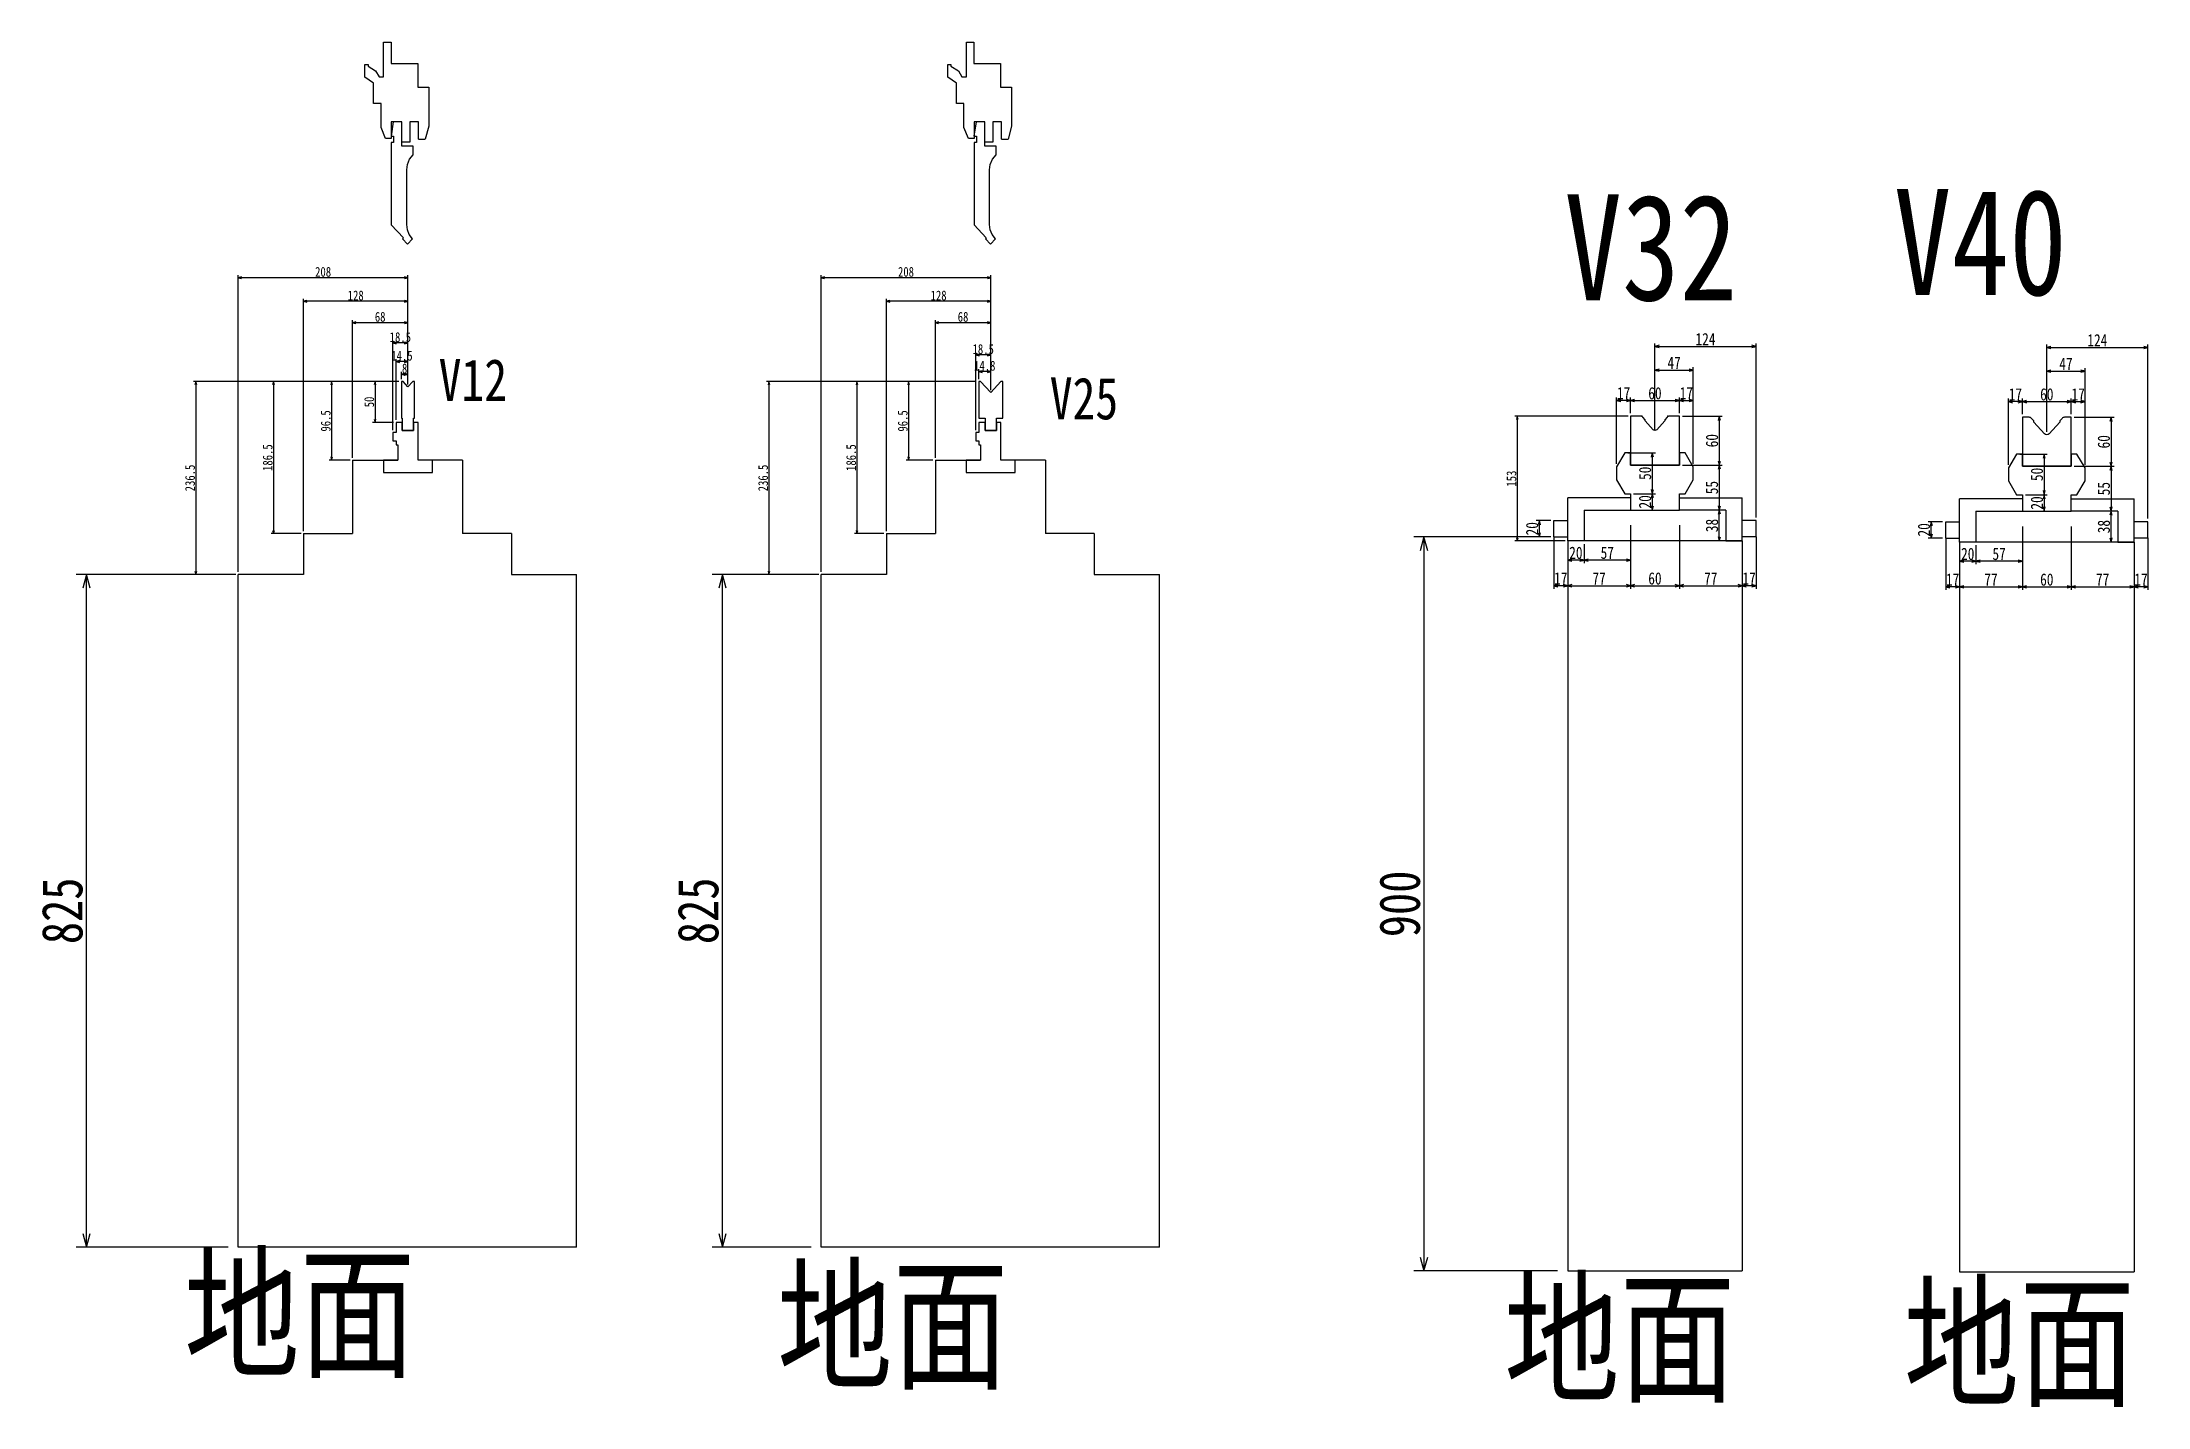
# Model space of a CAD drawing. Extents: x 6 to 2589, y -14 to 1659.
import ezdxf
from ezdxf.enums import TextEntityAlignment as Align

# ---------------------------------------------------------------- set-up
doc = ezdxf.new("R2010")
doc.units = 0
doc.layers.get('0').update_dxf_attribs({"linetype": 'CONTINUOUS'})
doc.styles.add('GOTHIC', font='ＭＳ ゴシック')

msp = doc.modelspace()

# ---------------------------------------------------------------- linework, layer by layer
at = {"color": 2, "linetype": 'CONTINUOUS'}
for p, q in [((424.424681, 1616.598079), (424.424681, 1659.286532)), ((424.424681, 1659.286532), (433.530985, 1659.286532)), ((433.530985, 1659.286532), (433.530985, 1633.214011)), ((1139.424681, 1616.598079), (1139.424681, 1659.286532)), ((1139.424681, 1659.286532), (1148.530985, 1659.286532)), ((1148.530985, 1659.286532), (1148.530985, 1633.214011)), ((401.441294, 1616.236314), (401.441294, 1631.780906)), ((401.441294, 1631.780906), (405.42071, 1631.780906)), ((405.42071, 1631.780906), (405.42071, 1629.621621)), ((405.42071, 1629.621621), (414.521362, 1623.969042)), ((433.530985, 1633.214011), (466.341337, 1633.214011)), ((466.341337, 1633.214011), (466.341337, 1603.871109)), ((1116.441294, 1616.236314), (1116.441294, 1631.780906)), ((1116.441294, 1631.780906), (1120.42071, 1631.780906)), ((1120.42071, 1631.780906), (1120.42071, 1629.621621)), ((1120.42071, 1629.621621), (1129.521362, 1623.969042)), ((1148.530985, 1633.214011), (1181.341337, 1633.214011)), ((1181.341337, 1633.214011), (1181.341337, 1603.871109)), ((412.167063, 1609.057538), (401.441294, 1616.236314)), ((412.167063, 1583.900028), (412.167063, 1609.057538)), ((414.521362, 1623.969042), (418.817322, 1616.598079)), ((418.817322, 1616.598079), (424.424681, 1616.598079)), ((466.341337, 1603.871109), (479.738766, 1603.871109)), ((479.738766, 1603.871109), (479.738766, 1556.375766)), ((1127.167063, 1609.057538), (1116.441294, 1616.236314)), ((1127.167063, 1583.900028), (1127.167063, 1609.057538)), ((1129.521362, 1623.969042), (1133.817322, 1616.598079)), ((1133.817322, 1616.598079), (1139.424681, 1616.598079)), ((1181.341337, 1603.871109), (1194.738766, 1603.871109)), ((1194.738766, 1603.871109), (1194.738766, 1556.375766)), ((421.356037, 1583.900028), (412.167063, 1583.900028)), ((421.356037, 1554.563143), (421.356037, 1583.900028)), ((1136.356037, 1583.900028), (1127.167063, 1583.900028)), ((1136.356037, 1554.563143), (1136.356037, 1583.900028)), ((426.725987, 1540.996953), (421.356037, 1554.563143)), ((446.721985, 1561.65713), (433.721053, 1561.65713)), ((433.721053, 1561.65713), (433.721053, 1540.996953)), ((446.721985, 1536.545547), (446.721985, 1561.65713)), ((467.175843, 1561.65713), (456.543341, 1561.65713)), ((456.543341, 1561.65713), (456.543341, 1536.545547)), ((467.175843, 1540.414738), (467.175843, 1561.65713)), ((479.738766, 1556.375766), (475.517742, 1540.414738)), ((1141.725987, 1540.996953), (1136.356037, 1554.563143)), ((1161.721985, 1561.65713), (1148.721053, 1561.65713)), ((1148.721053, 1561.65713), (1148.721053, 1540.996953)), ((1161.721985, 1536.545547), (1161.721985, 1561.65713)), ((1182.175843, 1561.65713), (1171.543341, 1561.65713)), ((1171.543341, 1561.65713), (1171.543341, 1536.545547)), ((1182.175843, 1540.414738), (1182.175843, 1561.65713)), ((1194.738766, 1556.375766), (1190.517742, 1540.414738)), ((433.721053, 1540.996953), (426.725987, 1540.996953)), ((456.543341, 1536.545547), (446.721985, 1536.545547)), ((467.175843, 1540.414738), (475.517742, 1540.414738)), ((1148.721053, 1540.996953), (1141.725987, 1540.996953)), ((1171.543341, 1536.545547), (1161.721985, 1536.545547)), ((1182.175843, 1540.414738), (1190.517742, 1540.414738)), ((448.221985, 1243.06313), (446.221985, 1243.06313)), ((446.221985, 1243.06313), (446.221985, 1198.06413)), ((454.221985, 1236.62913), (448.221985, 1243.06313)), ((460.221985, 1243.06313), (454.221985, 1236.62913)), ((462.221985, 1243.06313), (460.221985, 1243.06313)), ((462.221985, 1198.06413), (462.221985, 1243.06313)), ((1156.721985, 1243.06413), (1154.471985, 1243.06413)), ((1154.471985, 1243.06413), (1154.471985, 1198.06413)), ((1169.221985, 1229.65913), (1156.721985, 1243.06413)), ((1181.721985, 1243.06413), (1169.221985, 1229.65913)), ((1183.971985, 1243.06413), (1181.721985, 1243.06413)), ((1183.971985, 1198.06413), (1183.971985, 1243.06413)), ((446.221985, 1198.06413), (447.221985, 1198.06413)), ((447.221985, 1198.06413), (447.221985, 1183.06413)), ((461.221985, 1183.06413), (461.221985, 1198.06413)), ((461.221985, 1198.06413), (462.221985, 1198.06413)), ((1154.471985, 1198.06413), (1162.221985, 1198.06413)), ((1162.221985, 1198.06413), (1162.221985, 1183.06413)), ((1176.221985, 1183.06413), (1176.221985, 1198.06413)), ((1176.221985, 1198.06413), (1183.971985, 1198.06413)), ((1966.164634, 1200.56284), (1953.914634, 1200.56284)), ((1953.924634, 1200.57284), (1953.924634, 1140.57284)), ((1966.974634, 1200.48284), (1966.164634, 1200.56284)), ((1967.765634, 1200.23284), (1966.974634, 1200.48284)), ((1968.474634, 1199.82284), (1967.765634, 1200.23284)), ((1969.104634, 1199.26284), (1968.474634, 1199.82284)), ((1971.904634, 1196.19284), (1969.104634, 1199.26284)), ((1971.904634, 1194.72284), (1971.904634, 1196.19284)), ((1981.704634, 1184.05284), (1971.904634, 1194.72284)), ((1995.904634, 1194.72284), (1986.124634, 1184.05284)), ((1998.724634, 1199.26284), (1995.904634, 1196.19284)), ((1995.904634, 1196.19284), (1995.904634, 1194.72284)), ((1999.334634, 1199.82284), (1998.724634, 1199.26284)), ((2000.063634, 1200.23284), (1999.334634, 1199.82284)), ((2000.854634, 1200.48284), (2000.063634, 1200.23284)), ((2001.664634, 1200.56284), (2000.854634, 1200.48284)), ((2013.914634, 1200.56284), (2001.664634, 1200.56284)), ((2013.914634, 1140.57284), (2013.914634, 1200.57284)), ((2442.837148, 1199.227992), (2434.587148, 1199.227992)), ((2434.587148, 1199.227992), (2434.587148, 1139.227992)), ((2443.657148, 1199.147992), (2442.837148, 1199.227992)), ((2444.437148, 1198.897992), (2443.657148, 1199.147992)), ((2445.147148, 1198.487992), (2444.437148, 1198.897992)), ((2445.757148, 1197.927992), (2445.147148, 1198.487992)), ((2448.577148, 1194.857992), (2445.757148, 1197.927992)), ((2448.577148, 1193.387992), (2448.577148, 1194.857992)), ((2461.637148, 1179.127992), (2448.577148, 1193.387992)), ((2480.587148, 1193.387992), (2467.527148, 1179.127992)), ((2483.377148, 1197.927992), (2480.587148, 1194.857992)), ((2480.587148, 1194.857992), (2480.587148, 1193.387992)), ((2484.017148, 1198.487992), (2483.377148, 1197.927992)), ((2484.727148, 1198.897992), (2484.017148, 1198.487992)), ((2485.507148, 1199.147992), (2484.727148, 1198.897992)), ((2486.347148, 1199.227992), (2485.507148, 1199.147992)), ((2494.577148, 1199.227992), (2486.347148, 1199.227992)), ((2494.577148, 1139.227992), (2494.577148, 1199.227992)), ((447.221985, 1183.06413), (461.221985, 1183.06413)), ((1162.221985, 1183.06413), (1176.221985, 1183.06413)), ((1982.694634, 1183.31284), (1981.704634, 1184.05284)), ((1983.914634, 1183.06284), (1982.694634, 1183.31284)), ((1985.104634, 1183.31284), (1983.914634, 1183.06284)), ((1986.124634, 1184.05284), (1985.104634, 1183.31284)), ((2462.957148, 1178.197992), (2461.637148, 1179.127992)), ((2464.577148, 1177.837992), (2462.957148, 1178.197992)), ((2466.187148, 1178.197992), (2464.577148, 1177.837992)), ((2467.527148, 1179.127992), (2466.187148, 1178.197992)), ((386.221985, 1146.56413), (441.721985, 1146.56413)), ((386.221985, 1146.56413), (386.221985, 1056.56413)), ((521.221985, 1146.56413), (466.721985, 1146.56413)), ((521.221985, 1146.56413), (521.221985, 1056.56413)), ((1101.221985, 1146.56413), (1156.721985, 1146.56413)), ((1101.221985, 1146.56413), (1101.221985, 1056.56413)), ((1236.221985, 1146.56413), (1181.721985, 1146.56413)), ((1236.221985, 1146.56413), (1236.221985, 1056.56413)), ((1946.914634, 1155.57284), (1936.914634, 1138.57284)), ((1936.914634, 1138.57284), (1936.914634, 1122.57284)), ((1953.914634, 1155.57284), (1946.914634, 1155.57284)), ((1953.914634, 1140.57284), (1953.914634, 1155.57284)), ((2013.914634, 1140.57284), (1953.914634, 1140.57284)), ((1953.924634, 1140.57284), (2013.914634, 1140.57284)), ((2020.914634, 1155.57284), (2013.914634, 1155.57284)), ((2013.914634, 1155.57284), (2013.914634, 1140.57284)), ((2030.914634, 1138.57284), (2020.914634, 1155.57284)), ((2030.914634, 1122.57284), (2030.914634, 1138.57284)), ((2427.577148, 1154.227992), (2417.577148, 1137.227992)), ((2417.577148, 1137.227992), (2417.577148, 1121.227992)), ((2434.577148, 1154.227992), (2427.577148, 1154.227992)), ((2434.577148, 1139.227992), (2434.577148, 1154.227992)), ((2494.577148, 1139.227992), (2434.577148, 1139.227992)), ((2434.587148, 1139.227992), (2494.577148, 1139.227992)), ((2501.577148, 1154.227992), (2494.577148, 1154.227992)), ((2494.577148, 1154.227992), (2494.577148, 1139.227992)), ((2511.577148, 1137.227992), (2501.577148, 1154.227992)), ((2511.577148, 1121.227992), (2511.577148, 1137.227992)), ((1936.914634, 1122.57284), (1946.914634, 1105.57284)), ((2020.914634, 1105.57284), (2030.914634, 1122.57284)), ((2417.577148, 1121.227992), (2427.577148, 1104.227992)), ((2501.577148, 1104.227992), (2511.577148, 1121.227992)), ((1953.924634, 1100.57284), (1876.924634, 1100.57284)), ((1876.924634, 1047.57284), (1876.924634, 1100.57284)), ((1896.924634, 1085.57284), (1953.924634, 1085.57284)), ((1896.924634, 1085.57284), (1896.924634, 1047.57284)), ((1946.914634, 1105.57284), (1953.914634, 1105.57284)), ((1953.914634, 1105.57284), (1953.914634, 1085.57284)), ((1953.914634, 1085.57284), (2013.914634, 1085.57284)), ((2013.914634, 1085.57284), (2013.914634, 1105.57284)), ((2013.914634, 1105.57284), (2020.914634, 1105.57284)), ((2013.914634, 1100.57284), (2090.914634, 1100.57284)), ((2070.914634, 1085.57284), (2013.914634, 1085.57284)), ((2070.914634, 1085.57284), (2070.914634, 1047.57284)), ((2090.914634, 1047.57284), (2090.914634, 1100.57284)), ((2434.587148, 1099.227992), (2357.587148, 1099.227992)), ((2357.587148, 1046.227992), (2357.587148, 1099.227992)), ((2427.577148, 1104.227992), (2434.577148, 1104.227992)), ((2434.577148, 1104.227992), (2434.577148, 1084.227992)), ((2494.577148, 1084.227992), (2494.577148, 1104.227992)), ((2494.577148, 1104.227992), (2501.577148, 1104.227992)), ((2494.577148, 1099.227992), (2571.577148, 1099.227992)), ((2571.577148, 1046.227992), (2571.577148, 1099.227992)), ((1859.924634, 1052.57284), (1859.924634, 1072.57284)), ((1859.924634, 1072.57284), (1876.924634, 1072.57284)), ((2107.914634, 1072.57284), (2090.914634, 1072.57284)), ((2107.914634, 1052.57284), (2107.914634, 1072.57284)), ((2340.587148, 1051.227992), (2340.587148, 1071.227992)), ((2340.587148, 1071.227992), (2357.587148, 1071.227992)), ((2377.587148, 1084.227992), (2434.587148, 1084.227992)), ((2377.587148, 1084.227992), (2377.587148, 1046.227992)), ((2434.577148, 1084.227992), (2494.577148, 1084.227992)), ((2551.577148, 1084.227992), (2494.577148, 1084.227992)), ((2551.577148, 1084.227992), (2551.577148, 1046.227992)), ((2588.577148, 1071.227992), (2571.577148, 1071.227992)), ((2588.577148, 1051.227992), (2588.577148, 1071.227992)), ((326.221985, 1056.56413), (386.221985, 1056.56413)), ((326.221985, 1056.56413), (326.221985, 1006.56413)), ((581.221985, 1056.56413), (521.221985, 1056.56413)), ((581.221985, 1056.56413), (581.221985, 1006.56413)), ((1041.221985, 1056.56413), (1101.221985, 1056.56413)), ((1041.221985, 1056.56413), (1041.221985, 1006.56413)), ((1296.221985, 1056.56413), (1236.221985, 1056.56413)), ((1296.221985, 1056.56413), (1296.221985, 1006.56413)), ((1859.924634, 1052.57284), (1876.924634, 1052.57284)), ((1896.924634, 1047.57284), (1876.924634, 1047.57284)), ((1876.924634, 1047.57284), (1876.924634, 152.57284)), ((2090.914634, 1047.57284), (1896.924634, 1047.57284)), ((2070.914634, 1047.57284), (2090.914634, 1047.57284)), ((2107.914634, 1052.57284), (2090.914634, 1052.57284)), ((2090.914634, 1047.57284), (2090.914634, 152.57284)), ((2340.587148, 1051.227992), (2357.587148, 1051.227992)), ((2377.587148, 1046.227992), (2357.587148, 1046.227992)), ((2357.587148, 1046.227992), (2357.587148, 151.227992)), ((2571.577148, 1046.227992), (2377.587148, 1046.227992)), ((2551.577148, 1046.227992), (2571.577148, 1046.227992)), ((2588.577148, 1051.227992), (2571.577148, 1051.227992)), ((2571.577148, 1046.227992), (2571.577148, 151.227992)), ((246.221985, 181.56413), (246.221985, 1006.56413)), ((326.221985, 1006.56413), (246.221985, 1006.56413)), ((581.221985, 1006.56413), (661.221985, 1006.56413)), ((661.221985, 181.56413), (661.221985, 1006.56413)), ((961.221985, 181.56413), (961.221985, 1006.56413)), ((1041.221985, 1006.56413), (961.221985, 1006.56413)), ((1296.221985, 1006.56413), (1376.221985, 1006.56413)), ((1376.221985, 181.56413), (1376.221985, 1006.56413)), ((661.221985, 181.56413), (246.221985, 181.56413)), ((1376.221985, 181.56413), (961.221985, 181.56413)), ((1876.924634, 152.57284), (2090.914634, 152.57284)), ((2357.587148, 151.227992), (2571.577148, 151.227992))]:
    msp.add_line(p, q, dxfattribs=at)
at = {"color": 3, "linetype": 'CONTINUOUS'}
for p, q in [((436.335985, 1561.65713), (433.563985, 1544.15713)), ((446.721985, 1561.65713), (436.335985, 1561.65713)), ((446.721985, 1531.65713), (446.721985, 1561.65713)), ((1151.335985, 1561.65713), (1148.563985, 1544.15713)), ((1161.721985, 1561.65713), (1151.335985, 1561.65713)), ((1161.721985, 1531.65713), (1161.721985, 1561.65713)), ((433.563985, 1544.15713), (436.721985, 1544.15713)), ((436.721985, 1536.15713), (433.721985, 1536.15713)), ((433.721985, 1536.15713), (433.721985, 1435.21013)), ((436.721985, 1544.15713), (436.721985, 1536.15713)), ((460.721985, 1531.65713), (446.721985, 1531.65713)), ((460.721985, 1520.98713), (460.721985, 1531.65713)), ((1148.563985, 1544.15713), (1151.721985, 1544.15713)), ((1151.721985, 1536.15713), (1148.721985, 1536.15713)), ((1148.721985, 1536.15713), (1148.721985, 1435.21013)), ((1151.721985, 1544.15713), (1151.721985, 1536.15713)), ((1175.721985, 1531.65713), (1161.721985, 1531.65713)), ((1175.721985, 1520.98713), (1175.721985, 1531.65713)), ((452.721985, 1502.65713), (453.656985, 1509.43013)), ((452.721985, 1435.65713), (452.721985, 1502.65713)), ((453.656985, 1509.43013), (456.390985, 1515.69613)), ((456.390985, 1515.69613), (460.721985, 1520.98713)), ((1167.721985, 1502.65713), (1168.656985, 1509.43013)), ((1167.721985, 1435.65713), (1167.721985, 1502.65713)), ((1168.656985, 1509.43013), (1171.390985, 1515.69613)), ((1171.390985, 1515.69613), (1175.721985, 1520.98713)), ((433.721985, 1435.21013), (448.681985, 1419.16913)), ((453.552985, 1429.26613), (452.721985, 1435.65713)), ((455.987985, 1423.30113), (453.552985, 1429.26613)), ((459.868985, 1418.15613), (455.987985, 1423.30113)), ((1148.721985, 1435.21013), (1163.681985, 1419.16913)), ((1168.552985, 1429.26613), (1167.721985, 1435.65713)), ((1170.987985, 1423.30113), (1168.552985, 1429.26613)), ((1174.868985, 1418.15613), (1170.987985, 1423.30113)), ((448.681985, 1419.16913), (447.584985, 1418.14613)), ((447.584985, 1418.14613), (453.721985, 1411.56413)), ((453.721985, 1411.56413), (459.868985, 1418.15613)), ((1163.681985, 1419.16913), (1162.584985, 1418.14613)), ((1162.584985, 1418.14613), (1168.721985, 1411.56413)), ((1168.721985, 1411.56413), (1174.868985, 1418.15613)), ((447.221985, 1193.06413), (439.721985, 1193.06413)), ((439.721985, 1193.06413), (439.721985, 1180.56413)), ((447.221985, 1183.06413), (447.221985, 1193.06413)), ((466.721985, 1193.06413), (461.221985, 1193.06413)), ((461.221985, 1193.06413), (461.221985, 1183.06413)), ((466.721985, 1146.56413), (466.721985, 1193.06413)), ((1162.221985, 1193.06413), (1154.721985, 1193.06413)), ((1154.721985, 1193.06413), (1154.721985, 1180.56413)), ((1162.221985, 1183.06413), (1162.221985, 1193.06413)), ((1181.721985, 1193.06413), (1176.221985, 1193.06413)), ((1176.221985, 1193.06413), (1176.221985, 1183.06413)), ((1181.721985, 1146.56413), (1181.721985, 1193.06413)), ((439.721985, 1180.56413), (435.721985, 1180.56413)), ((435.721985, 1180.56413), (435.721985, 1170.56413)), ((435.721985, 1170.56413), (439.721985, 1170.56413)), ((439.721985, 1170.56413), (439.721985, 1165.56413)), ((439.721985, 1165.56413), (441.721985, 1165.56413)), ((441.721985, 1165.56413), (441.721985, 1146.56413)), ((461.221985, 1183.06413), (447.221985, 1183.06413)), ((1154.721985, 1180.56413), (1150.721985, 1180.56413)), ((1150.721985, 1180.56413), (1150.721985, 1170.56413)), ((1150.721985, 1170.56413), (1154.721985, 1170.56413)), ((1154.721985, 1170.56413), (1154.721985, 1165.56413)), ((1154.721985, 1165.56413), (1156.721985, 1165.56413)), ((1156.721985, 1165.56413), (1156.721985, 1146.56413)), ((1176.221985, 1183.06413), (1162.221985, 1183.06413)), ((441.721985, 1146.56413), (424.221985, 1146.56413)), ((424.221985, 1146.56413), (424.221985, 1131.56413)), ((484.221985, 1146.56413), (466.721985, 1146.56413)), ((484.221985, 1131.56413), (484.221985, 1146.56413)), ((1156.721985, 1146.56413), (1139.221985, 1146.56413)), ((1139.221985, 1146.56413), (1139.221985, 1131.56413)), ((1199.221985, 1146.56413), (1181.721985, 1146.56413)), ((1199.221985, 1131.56413), (1199.221985, 1146.56413)), ((424.221985, 1131.56413), (484.221985, 1131.56413)), ((1139.221985, 1131.56413), (1199.221985, 1131.56413))]:
    msp.add_line(p, q, dxfattribs=at)
at = {"color": 4, "linetype": 'CONTINUOUS'}
for p, q in [((246.221985, 1009.56413), (246.221985, 1373.444943)), ((250.278874, 1371.531983), (246.221985, 1370.444943)), ((246.221985, 1370.444943), (250.278874, 1369.357903)), ((454.221985, 1370.444943), (246.221985, 1370.444943)), ((454.221985, 1370.444943), (450.165097, 1371.531983)), ((450.165097, 1369.357903), (454.221985, 1370.444943)), ((454.221985, 1344.45287), (454.221985, 1373.444943)), ((961.221985, 1009.56413), (961.221985, 1373.444943)), ((965.278874, 1371.531983), (961.221985, 1370.444943)), ((961.221985, 1370.444943), (965.278874, 1369.357903)), ((1169.221985, 1370.444943), (961.221985, 1370.444943)), ((1169.221985, 1370.444943), (1165.165097, 1371.531983)), ((1165.165097, 1369.357903), (1169.221985, 1370.444943)), ((1169.221985, 1344.45287), (1169.221985, 1373.444943)), ((326.221985, 1059.56413), (326.221985, 1344.45287)), ((454.221985, 1318.26723), (454.221985, 1344.45287)), ((1041.221985, 1059.56413), (1041.221985, 1344.45287)), ((1169.221985, 1232.65913), (1169.221985, 1344.45287)), ((330.278874, 1342.53991), (326.221985, 1341.45287)), ((326.221985, 1341.45287), (330.278874, 1340.36583)), ((454.221985, 1341.45287), (326.221985, 1341.45287)), ((386.221985, 1149.56413), (386.221985, 1318.26723)), ((454.221985, 1341.45287), (450.165097, 1342.53991)), ((450.165097, 1340.36583), (454.221985, 1341.45287)), ((454.221985, 1254.952715), (454.221985, 1318.26723)), ((1045.278874, 1342.53991), (1041.221985, 1341.45287)), ((1041.221985, 1341.45287), (1045.278874, 1340.36583)), ((1169.221985, 1341.45287), (1041.221985, 1341.45287)), ((1101.221985, 1149.56413), (1101.221985, 1318.26723)), ((1169.221985, 1341.45287), (1165.165097, 1342.53991)), ((1165.165097, 1340.36583), (1169.221985, 1341.45287)), ((390.278874, 1316.35427), (386.221985, 1315.26723)), ((386.221985, 1315.26723), (390.278874, 1314.18019)), ((454.221985, 1315.26723), (386.221985, 1315.26723)), ((435.721985, 1183.56413), (435.721985, 1293.370972)), ((454.221985, 1315.26723), (450.165097, 1316.35427)), ((450.165097, 1314.18019), (454.221985, 1315.26723)), ((454.221985, 1270.639317), (454.221985, 1293.370972)), ((1105.278874, 1316.35427), (1101.221985, 1315.26723)), ((1101.221985, 1315.26723), (1105.278874, 1314.18019)), ((1169.221985, 1315.26723), (1101.221985, 1315.26723)), ((1169.221985, 1315.26723), (1165.165097, 1316.35427)), ((1165.165097, 1314.18019), (1169.221985, 1315.26723)), ((439.778874, 1291.458012), (435.721985, 1290.370972)), ((435.721985, 1290.370972), (439.778874, 1289.283932)), ((454.221985, 1290.370972), (435.721985, 1290.370972)), ((439.721985, 1196.06413), (439.721985, 1270.639317)), ((443.778874, 1268.726357), (439.721985, 1267.639317)), ((439.721985, 1267.639317), (443.778874, 1266.552277)), ((454.221985, 1267.639317), (439.721985, 1267.639317)), ((454.221985, 1290.370972), (450.165097, 1291.458012)), ((450.165097, 1289.283932), (454.221985, 1290.370972)), ((454.221985, 1267.639317), (450.165097, 1268.726357)), ((450.165097, 1266.552277), (454.221985, 1267.639317)), ((454.221985, 1254.952715), (454.221985, 1270.639317)), ((1150.721985, 1183.56413), (1150.721985, 1278.684421)), ((1154.778874, 1276.771461), (1150.721985, 1275.684421)), ((1150.721985, 1275.684421), (1154.778874, 1274.597381)), ((1169.221985, 1275.684421), (1150.721985, 1275.684421)), ((1169.221985, 1275.684421), (1165.165097, 1276.771461)), ((1165.165097, 1274.597381), (1169.221985, 1275.684421)), ((1169.221985, 1258.259158), (1169.221985, 1278.684421)), ((286.335546, 1243.06313), (191.148774, 1243.06313)), ((194.148774, 1243.06313), (193.061734, 1239.006241)), ((195.235814, 1239.006241), (194.148774, 1243.06313)), ((194.148774, 1243.06313), (194.148774, 1006.56413)), ((357.586464, 1243.06313), (286.335546, 1243.06313)), ((289.335546, 1243.06313), (288.248506, 1239.006241)), ((290.422586, 1239.006241), (289.335546, 1243.06313)), ((289.335546, 1243.06313), (289.335546, 1056.56413)), ((410.925996, 1243.06313), (357.586464, 1243.06313)), ((360.586464, 1243.06313), (359.499424, 1239.006241)), ((361.673504, 1239.006241), (360.586464, 1243.06313)), ((360.586464, 1243.06313), (360.586464, 1146.56413)), ((443.221985, 1243.06313), (410.925996, 1243.06313)), ((413.925996, 1243.06313), (412.838956, 1239.006241)), ((415.013036, 1239.006241), (413.925996, 1243.06313)), ((413.925996, 1243.06313), (413.925996, 1193.06413)), ((446.221985, 1246.06313), (446.221985, 1254.952715)), ((450.278874, 1253.039755), (446.221985, 1251.952715)), ((446.221985, 1251.952715), (450.278874, 1250.865675)), ((454.221985, 1251.952715), (446.221985, 1251.952715)), ((454.221985, 1251.952715), (450.165097, 1253.039755)), ((450.165097, 1250.865675), (454.221985, 1251.952715)), ((454.221985, 1239.62913), (454.221985, 1254.952715)), ((1002.087441, 1243.06413), (894.097769, 1243.06413)), ((897.097769, 1243.06413), (896.010729, 1239.007241)), ((898.184809, 1239.007241), (897.097769, 1243.06413)), ((897.097769, 1243.06413), (897.097769, 1006.56413)), ((1065.406127, 1243.06413), (1002.087441, 1243.06413)), ((1005.087441, 1243.06413), (1004.000401, 1239.007241)), ((1006.174481, 1239.007241), (1005.087441, 1243.06413)), ((1005.087441, 1243.06413), (1005.087441, 1056.56413)), ((1151.471985, 1243.06413), (1065.406127, 1243.06413)), ((1068.406127, 1243.06413), (1067.319087, 1239.007241)), ((1069.493167, 1239.007241), (1068.406127, 1243.06413)), ((1068.406127, 1243.06413), (1068.406127, 1146.56413)), ((1154.471985, 1246.06413), (1154.471985, 1258.259158)), ((1158.528874, 1256.346198), (1154.471985, 1255.259158)), ((1154.471985, 1255.259158), (1158.528874, 1254.172118)), ((1169.221985, 1255.259158), (1154.471985, 1255.259158)), ((1169.221985, 1255.259158), (1165.165097, 1256.346198)), ((1165.165097, 1254.172118), (1169.221985, 1255.259158)), ((1169.221985, 1232.65913), (1169.221985, 1258.259158)), ((436.721985, 1193.06413), (410.925996, 1193.06413)), ((412.838956, 1197.121018), (413.925996, 1193.06413)), ((413.925996, 1193.06413), (415.013036, 1197.121018)), ((1950.914634, 1200.56284), (1812.063873, 1200.56284)), ((1815.063873, 1200.56284), (1813.976833, 1196.505951)), ((1816.150913, 1196.505951), (1815.063873, 1200.56284)), ((1815.063873, 1200.56284), (1815.063873, 1047.57284)), ((383.221985, 1146.56413), (357.586464, 1146.56413)), ((359.499424, 1150.621018), (360.586464, 1146.56413)), ((360.586464, 1146.56413), (361.673504, 1150.621018)), ((1098.221985, 1146.56413), (1065.406127, 1146.56413)), ((1067.319087, 1150.621018), (1068.406127, 1146.56413)), ((1068.406127, 1146.56413), (1069.493167, 1150.621018)), ((288.248506, 1060.621018), (289.335546, 1056.56413)), ((289.335546, 1056.56413), (290.422586, 1060.621018)), ((1004.000401, 1060.621018), (1005.087441, 1056.56413)), ((1005.087441, 1056.56413), (1006.174481, 1060.621018)), ((323.221985, 1056.56413), (286.335546, 1056.56413)), ((1038.221985, 1056.56413), (1002.087441, 1056.56413)), ((1873.924634, 1047.57284), (1812.063873, 1047.57284)), ((1813.976833, 1051.629728), (1815.063873, 1047.57284)), ((1815.063873, 1047.57284), (1816.150913, 1051.629728)), ((193.061734, 1010.621018), (194.148774, 1006.56413)), ((194.148774, 1006.56413), (195.235814, 1010.621018)), ((896.010729, 1010.621018), (897.097769, 1006.56413)), ((897.097769, 1006.56413), (898.184809, 1010.621018)), ((243.221985, 1006.56413), (191.148774, 1006.56413)), ((958.221985, 1006.56413), (894.097769, 1006.56413))]:
    msp.add_line(p, q, dxfattribs=at)
at = {"color": 134, "linetype": 'CONTINUOUS'}
for p, q in [((1983.914634, 1260.845222), (1983.914634, 1289.884081)), ((1988.985744, 1287.492881), (1983.914634, 1286.134081)), ((1983.914634, 1286.134081), (1988.985744, 1284.775281)), ((1983.914634, 1286.134081), (2107.914634, 1286.134081)), ((2107.914634, 1286.134081), (2102.843523, 1287.492881)), ((2102.843523, 1284.775281), (2107.914634, 1286.134081)), ((2107.914634, 1076.32284), (2107.914634, 1289.884081)), ((2464.577148, 1259.500375), (2464.577148, 1288.539234)), ((2469.648258, 1286.148034), (2464.577148, 1284.789234)), ((2464.577148, 1284.789234), (2469.648258, 1283.430434)), ((2464.577148, 1284.789234), (2588.577148, 1284.789234)), ((2588.577148, 1284.789234), (2583.506037, 1286.148034)), ((2583.506037, 1283.430434), (2588.577148, 1284.789234)), ((2588.577148, 1074.977992), (2588.577148, 1288.539234)), ((1983.914634, 1182.93284), (1983.914634, 1260.845222)), ((1988.985744, 1258.454022), (1983.914634, 1257.095222)), ((1983.914634, 1257.095222), (1988.985744, 1255.736422)), ((1983.914634, 1257.095222), (2030.914634, 1257.095222)), ((2030.914634, 1257.095222), (2025.843523, 1258.454022)), ((2025.843523, 1255.736422), (2030.914634, 1257.095222)), ((2030.914634, 1142.32284), (2030.914634, 1260.845222)), ((2464.577148, 1181.587992), (2464.577148, 1259.500375)), ((2469.648258, 1257.109175), (2464.577148, 1255.750375)), ((2464.577148, 1255.750375), (2469.648258, 1254.391575)), ((2464.577148, 1255.750375), (2511.577148, 1255.750375)), ((2511.577148, 1255.750375), (2506.506037, 1257.109175)), ((2506.506037, 1254.391575), (2511.577148, 1255.750375)), ((2511.577148, 1140.977992), (2511.577148, 1259.500375)), ((1936.914634, 1142.32284), (1936.914634, 1223.524239)), ((1941.985744, 1221.133039), (1936.914634, 1219.774239)), ((1936.914634, 1219.774239), (1941.985744, 1218.415439)), ((1953.924634, 1219.774239), (1936.914634, 1219.774239)), ((1953.924634, 1219.774239), (1948.853523, 1221.133039)), ((1948.853523, 1218.415439), (1953.924634, 1219.774239)), ((1953.924634, 1204.32284), (1953.924634, 1223.524239)), ((1953.924634, 1204.32284), (1953.924634, 1223.524239)), ((1958.995744, 1221.133039), (1953.924634, 1219.774239)), ((1953.924634, 1219.774239), (1958.995744, 1218.415439)), ((1953.924634, 1219.774239), (2013.914634, 1219.774239)), ((2013.914634, 1219.774239), (2008.843523, 1221.133039)), ((2008.843523, 1218.415439), (2013.914634, 1219.774239)), ((2013.914634, 1204.32284), (2013.914634, 1223.524239)), ((2013.914634, 1204.32284), (2013.914634, 1223.524239)), ((2018.985744, 1221.133039), (2013.914634, 1219.774239)), ((2013.914634, 1219.774239), (2018.985744, 1218.415439)), ((2013.914634, 1219.774239), (2030.914634, 1219.774239)), ((2030.914634, 1219.774239), (2025.843523, 1221.133039)), ((2025.843523, 1218.415439), (2030.914634, 1219.774239)), ((2030.914634, 1142.32284), (2030.914634, 1223.524239)), ((2417.577148, 1140.977992), (2417.577148, 1222.179392)), ((2422.648258, 1219.788192), (2417.577148, 1218.429392)), ((2417.577148, 1218.429392), (2422.648258, 1217.070592)), ((2434.587148, 1218.429392), (2417.577148, 1218.429392)), ((2434.587148, 1218.429392), (2429.516037, 1219.788192)), ((2429.516037, 1217.070592), (2434.587148, 1218.429392)), ((2434.587148, 1202.977992), (2434.587148, 1222.179392)), ((2434.587148, 1202.977992), (2434.587148, 1222.179392)), ((2439.658258, 1219.788192), (2434.587148, 1218.429392)), ((2434.587148, 1218.429392), (2439.658258, 1217.070592)), ((2434.587148, 1218.429392), (2494.577148, 1218.429392)), ((2494.577148, 1218.429392), (2489.506037, 1219.788192)), ((2489.506037, 1217.070592), (2494.577148, 1218.429392)), ((2494.577148, 1202.977992), (2494.577148, 1222.179392)), ((2494.577148, 1202.977992), (2494.577148, 1222.179392)), ((2499.648258, 1219.788192), (2494.577148, 1218.429392)), ((2494.577148, 1218.429392), (2499.648258, 1217.070592)), ((2494.577148, 1218.429392), (2511.577148, 1218.429392)), ((2511.577148, 1218.429392), (2506.506037, 1219.788192)), ((2506.506037, 1217.070592), (2511.577148, 1218.429392)), ((2511.577148, 1140.977992), (2511.577148, 1222.179392)), ((2017.664634, 1200.57284), (2066.537484, 1200.57284)), ((2062.787484, 1200.57284), (2061.428684, 1195.501729)), ((2064.146284, 1195.501729), (2062.787484, 1200.57284)), ((2062.787484, 1200.57284), (2062.787484, 1140.57284)), ((2498.327148, 1199.227992), (2547.199998, 1199.227992)), ((2543.449998, 1199.227992), (2542.091198, 1194.156882)), ((2544.808798, 1194.156882), (2543.449998, 1199.227992)), ((2543.449998, 1199.227992), (2543.449998, 1139.227992)), ((1950.664634, 1155.57284), (1984.460292, 1155.57284)), ((1980.710292, 1155.57284), (1979.351492, 1150.501729)), ((1982.069092, 1150.501729), (1980.710292, 1155.57284)), ((1980.710292, 1155.57284), (1980.710292, 1105.57284)), ((2017.664634, 1140.57284), (2066.537484, 1140.57284)), ((2061.428684, 1145.64395), (2062.787484, 1140.57284)), ((2062.787484, 1140.57284), (2061.428684, 1135.501729)), ((2062.787484, 1140.57284), (2064.146284, 1145.64395)), ((2064.146284, 1135.501729), (2062.787484, 1140.57284)), ((2062.787484, 1140.57284), (2062.787484, 1085.57284)), ((2431.327148, 1154.227992), (2465.122806, 1154.227992)), ((2461.372806, 1154.227992), (2460.014006, 1149.156882)), ((2462.731606, 1149.156882), (2461.372806, 1154.227992)), ((2461.372806, 1154.227992), (2461.372806, 1104.227992)), ((2498.327148, 1139.227992), (2547.199998, 1139.227992)), ((2542.091198, 1144.299103), (2543.449998, 1139.227992)), ((2543.449998, 1139.227992), (2542.091198, 1134.156882)), ((2543.449998, 1139.227992), (2544.808798, 1144.299103)), ((2544.808798, 1134.156882), (2543.449998, 1139.227992)), ((2543.449998, 1139.227992), (2543.449998, 1084.227992)), ((1957.664634, 1105.57284), (1984.460292, 1105.57284)), ((1979.351492, 1110.64395), (1980.710292, 1105.57284)), ((1980.710292, 1105.57284), (1979.351492, 1100.501729)), ((1979.351492, 1090.64395), (1980.710292, 1085.57284)), ((1980.710292, 1105.57284), (1982.069092, 1110.64395)), ((1982.069092, 1100.501729), (1980.710292, 1105.57284)), ((1980.710292, 1105.57284), (1980.710292, 1085.57284)), ((1980.710292, 1085.57284), (1982.069092, 1090.64395)), ((2061.428684, 1090.64395), (2062.787484, 1085.57284)), ((2062.787484, 1085.57284), (2061.428684, 1080.501729)), ((2062.787484, 1085.57284), (2064.146284, 1090.64395)), ((2064.146284, 1080.501729), (2062.787484, 1085.57284)), ((2062.787484, 1047.57284), (2062.787484, 1085.57284)), ((2438.327148, 1104.227992), (2465.122806, 1104.227992)), ((2460.014006, 1109.299103), (2461.372806, 1104.227992)), ((2461.372806, 1104.227992), (2460.014006, 1099.156882)), ((2460.014006, 1089.299103), (2461.372806, 1084.227992)), ((2461.372806, 1104.227992), (2462.731606, 1109.299103)), ((2462.731606, 1099.156882), (2461.372806, 1104.227992)), ((2461.372806, 1104.227992), (2461.372806, 1084.227992)), ((2461.372806, 1084.227992), (2462.731606, 1089.299103)), ((2542.091198, 1089.299103), (2543.449998, 1084.227992)), ((2543.449998, 1084.227992), (2544.808798, 1089.299103)), ((1856.174634, 1072.57284), (1838.404502, 1072.57284)), ((1842.154502, 1072.57284), (1840.795702, 1067.501729)), ((1843.513302, 1067.501729), (1842.154502, 1072.57284)), ((1842.154502, 1052.57284), (1842.154502, 1072.57284)), ((1953.914634, 1066.82284), (1953.914634, 988.951542)), ((1953.914634, 1066.82284), (1953.914634, 988.951542)), ((2013.914634, 1066.82284), (2013.914634, 988.951542)), ((2013.914634, 1066.82284), (2013.914634, 988.951542)), ((2336.837148, 1071.227992), (2319.067016, 1071.227992)), ((2322.817016, 1071.227992), (2321.458216, 1066.156882)), ((2324.175816, 1066.156882), (2322.817016, 1071.227992)), ((2322.817016, 1051.227992), (2322.817016, 1071.227992)), ((2434.577148, 1065.477992), (2434.577148, 987.606695)), ((2434.577148, 1065.477992), (2434.577148, 987.606695)), ((2494.577148, 1065.477992), (2494.577148, 987.606695)), ((2494.577148, 1065.477992), (2494.577148, 987.606695)), ((2543.449998, 1084.227992), (2542.091198, 1079.156882)), ((2544.808798, 1079.156882), (2543.449998, 1084.227992)), ((2543.449998, 1046.227992), (2543.449998, 1084.227992)), ((1856.174634, 1052.57284), (1838.404502, 1052.57284)), ((1840.795702, 1057.64395), (1842.154502, 1052.57284)), ((1842.154502, 1052.57284), (1843.513302, 1057.64395)), ((1859.924634, 1052.82284), (1859.924634, 988.951542)), ((1876.924634, 1043.82284), (1876.924634, 988.951542)), ((1876.924634, 1043.82284), (1876.924634, 988.951542)), ((1876.924634, 1043.82284), (1876.924634, 1020.374445)), ((1896.924634, 1043.82284), (1896.924634, 1020.374445)), ((1896.924634, 1043.82284), (1896.924634, 1020.374445)), ((2061.428684, 1052.64395), (2062.787484, 1047.57284)), ((2062.787484, 1047.57284), (2064.146284, 1052.64395)), ((2090.914634, 1043.82284), (2090.914634, 988.951542)), ((2090.914634, 1043.82284), (2090.914634, 988.951542)), ((2107.914634, 1052.82284), (2107.914634, 988.951542)), ((2336.837148, 1051.227992), (2319.067016, 1051.227992)), ((2321.458216, 1056.299103), (2322.817016, 1051.227992)), ((2322.817016, 1051.227992), (2324.175816, 1056.299103)), ((2340.587148, 1051.477992), (2340.587148, 987.606695)), ((2357.587148, 1042.477992), (2357.587148, 987.606695)), ((2357.587148, 1042.477992), (2357.587148, 987.606695)), ((2357.587148, 1042.477992), (2357.587148, 1019.029598)), ((2377.587148, 1042.477992), (2377.587148, 1019.029598)), ((2377.587148, 1042.477992), (2377.587148, 1019.029598)), ((2542.091198, 1051.299103), (2543.449998, 1046.227992)), ((2543.449998, 1046.227992), (2544.808798, 1051.299103)), ((2571.577148, 1042.477992), (2571.577148, 987.606695)), ((2571.577148, 1042.477992), (2571.577148, 987.606695)), ((2588.577148, 1051.477992), (2588.577148, 987.606695)), ((1881.995744, 1025.483245), (1876.924634, 1024.124445)), ((1876.924634, 1024.124445), (1881.995744, 1022.765645)), ((1896.924634, 1024.124445), (1876.924634, 1024.124445)), ((1896.924634, 1024.124445), (1891.853523, 1025.483245)), ((1891.853523, 1022.765645), (1896.924634, 1024.124445)), ((1901.995744, 1025.483245), (1896.924634, 1024.124445)), ((1896.924634, 1024.124445), (1901.995744, 1022.765645)), ((1953.914634, 1024.124445), (1896.924634, 1024.124445)), ((1953.914634, 1024.124445), (1948.843523, 1025.483245)), ((1948.843523, 1022.765645), (1953.914634, 1024.124445)), ((2362.658258, 1024.138398), (2357.587148, 1022.779598)), ((2357.587148, 1022.779598), (2362.658258, 1021.420798)), ((2377.587148, 1022.779598), (2357.587148, 1022.779598)), ((2377.587148, 1022.779598), (2372.516037, 1024.138398)), ((2372.516037, 1021.420798), (2377.587148, 1022.779598)), ((2382.658258, 1024.138398), (2377.587148, 1022.779598)), ((2377.587148, 1022.779598), (2382.658258, 1021.420798)), ((2434.577148, 1022.779598), (2377.587148, 1022.779598)), ((2434.577148, 1022.779598), (2429.506037, 1024.138398)), ((2429.506037, 1021.420798), (2434.577148, 1022.779598)), ((1864.995744, 994.060342), (1859.924634, 992.701542)), ((1859.924634, 992.701542), (1864.995744, 991.342742)), ((1876.924634, 992.701542), (1859.924634, 992.701542)), ((1876.924634, 992.701542), (1871.853523, 994.060342)), ((1871.853523, 991.342742), (1876.924634, 992.701542)), ((1881.995744, 994.060342), (1876.924634, 992.701542)), ((1876.924634, 992.701542), (1881.995744, 991.342742)), ((1876.924634, 992.701542), (1953.914634, 992.701542)), ((1953.914634, 992.701542), (1948.843523, 994.060342)), ((1948.843523, 991.342742), (1953.914634, 992.701542)), ((1958.985744, 994.060342), (1953.914634, 992.701542)), ((1953.914634, 992.701542), (1958.985744, 991.342742)), ((1953.914634, 992.701542), (2013.914634, 992.701542)), ((2013.914634, 992.701542), (2008.843523, 994.060342)), ((2008.843523, 991.342742), (2013.914634, 992.701542)), ((2018.985744, 994.060342), (2013.914634, 992.701542)), ((2013.914634, 992.701542), (2018.985744, 991.342742)), ((2013.914634, 992.701542), (2090.914634, 992.701542)), ((2090.914634, 992.701542), (2085.843523, 994.060342)), ((2085.843523, 991.342742), (2090.914634, 992.701542)), ((2095.985744, 994.060342), (2090.914634, 992.701542)), ((2090.914634, 992.701542), (2095.985744, 991.342742)), ((2107.914634, 992.701542), (2090.914634, 992.701542)), ((2107.914634, 992.701542), (2102.843523, 994.060342)), ((2102.843523, 991.342742), (2107.914634, 992.701542)), ((2345.658258, 992.715495), (2340.587148, 991.356695)), ((2340.587148, 991.356695), (2345.658258, 989.997895)), ((2357.587148, 991.356695), (2340.587148, 991.356695)), ((2357.587148, 991.356695), (2352.516037, 992.715495)), ((2352.516037, 989.997895), (2357.587148, 991.356695)), ((2362.658258, 992.715495), (2357.587148, 991.356695)), ((2357.587148, 991.356695), (2362.658258, 989.997895)), ((2357.587148, 991.356695), (2434.577148, 991.356695)), ((2434.577148, 991.356695), (2429.506037, 992.715495)), ((2429.506037, 989.997895), (2434.577148, 991.356695)), ((2439.648258, 992.715495), (2434.577148, 991.356695)), ((2434.577148, 991.356695), (2439.648258, 989.997895)), ((2434.577148, 991.356695), (2494.577148, 991.356695)), ((2494.577148, 991.356695), (2489.506037, 992.715495)), ((2489.506037, 989.997895), (2494.577148, 991.356695)), ((2499.648258, 992.715495), (2494.577148, 991.356695)), ((2494.577148, 991.356695), (2499.648258, 989.997895)), ((2494.577148, 991.356695), (2571.577148, 991.356695)), ((2571.577148, 991.356695), (2566.506037, 992.715495)), ((2566.506037, 989.997895), (2571.577148, 991.356695)), ((2576.648258, 992.715495), (2571.577148, 991.356695)), ((2571.577148, 991.356695), (2576.648258, 989.997895)), ((2588.577148, 991.356695), (2571.577148, 991.356695)), ((2588.577148, 991.356695), (2583.506037, 992.715495)), ((2583.506037, 989.997895), (2588.577148, 991.356695))]:
    msp.add_line(p, q, dxfattribs=at)
at = {"color": 1, "linetype": 'CONTINUOUS'}
for p, q in [((1847.424634, 1052.57284), (1688.103252, 1052.57284)), ((1700.603252, 1052.57284), (1696.073919, 1035.669138)), ((1705.132586, 1035.669138), (1700.603252, 1052.57284)), ((1700.603252, 1052.57284), (1700.603252, 152.57284)), ((233.721985, 1006.56413), (47.5, 1006.56413)), ((60, 1006.56413), (55.470667, 989.660428)), ((64.529333, 989.660428), (60, 1006.56413)), ((60, 181.56413), (60, 1006.56413)), ((948.721985, 1006.56413), (827.511325, 1006.56413)), ((840.011325, 1006.56413), (835.481992, 989.660428)), ((844.540658, 989.660428), (840.011325, 1006.56413)), ((840.011325, 181.56413), (840.011325, 1006.56413)), ((233.721985, 181.56413), (47.5, 181.56413)), ((55.470667, 198.467832), (60, 181.56413)), ((60, 181.56413), (64.529333, 198.467832)), ((948.721985, 181.56413), (827.511325, 181.56413)), ((835.481992, 198.467832), (840.011325, 181.56413)), ((840.011325, 181.56413), (844.540658, 198.467832)), ((1696.073919, 169.476541), (1700.603252, 152.57284)), ((1700.603252, 152.57284), (1705.132586, 169.476541)), ((1864.424634, 152.57284), (1688.103252, 152.57284))]:
    msp.add_line(p, q, dxfattribs=at)
at = {"color": 5}
for p in [(1967.918966, 1200.56284), (1999.91877, 1200.56284)]:
    msp.add_point(p, dxfattribs=at)

# ---------------------------------------------------------------- texts
at = {"color": 7, "style": 'GOTHIC', "width": 0.8}
for s, height, p in [('V32', 130, (1872.716069, 1472.614988)), ('V40', 130, (2276.897835, 1479.197661)), ('V12', 51.402177, (491.936582, 1270.768292)), ('V25', 51.402177, (1241.545869, 1248.118236)), ('地面', 130, (179.748779, 165.390713)), ('地面', 130, (907.027941, 151.234428)), ('地面', 130, (1798.873921, 135.308607)), ('地面', 130, (2289.035302, 130))]:
    msp.add_text(s, height=height, dxfattribs=at).set_placement(p, align=Align.TOP_LEFT)
at = {"color": 4, "style": 'GOTHIC', "width": 0.8}
for s, p in [('208', (350.221985, 1371.644943)), ('208', (1065.221985, 1371.644943)), ('128', (390.221985, 1342.65287)), ('128', (1105.221985, 1342.65287)), ('68', (420.221985, 1316.46723)), ('68', (1135.221985, 1316.46723)), ('18.5', (444.971985, 1291.570972)), ('14.5', (446.971985, 1268.839317)), ('18.5', (1159.971985, 1276.884421)), ('14.8', (1161.846985, 1256.459158)), ('8', (450.221985, 1253.152715))]:
    msp.add_text(s, height=12, dxfattribs=at).set_placement(p, align=Align.CENTER)
at = {"color": 134, "style": 'GOTHIC', "width": 0.8}
for s, p in [('124', (2045.914634, 1287.634081)), ('124', (2526.577148, 1286.289234)), ('47', (2007.414634, 1258.595222)), ('47', (2488.077148, 1257.250375)), ('17', (1945.419634, 1221.274239)), ('60', (1983.919634, 1221.274239)), ('17', (2022.414634, 1221.274239)), ('17', (2426.082148, 1219.929392)), ('60', (2464.582148, 1219.929392)), ('17', (2503.077148, 1219.929392)), ('20', (1886.924634, 1025.624445)), ('57', (1925.419634, 1025.624445)), ('20', (2367.587148, 1024.279598)), ('57', (2406.082148, 1024.279598)), ('17', (1868.424634, 994.201542)), ('77', (1915.419634, 994.201542)), ('60', (1983.914634, 994.201542)), ('77', (2052.414634, 994.201542)), ('17', (2099.414634, 994.201542)), ('17', (2349.087148, 992.856695)), ('77', (2396.082148, 992.856695)), ('60', (2464.577148, 992.856695)), ('77', (2533.077148, 992.856695)), ('17', (2580.077148, 992.856695))]:
    msp.add_text(s, height=15, dxfattribs=at).set_placement(p, align=Align.CENTER)
at = {"color": 4, "style": 'GOTHIC', "width": 0.8}
for s, p in [('50', (412.725996, 1218.06363)), ('96.5', (359.386464, 1194.81363)), ('96.5', (1067.206127, 1194.81413)), ('186.5', (288.135546, 1149.81363)), ('186.5', (1003.887441, 1149.81413)), ('236.5', (192.948774, 1124.81363)), ('236.5', (895.897769, 1124.81413)), ('153', (1813.863873, 1124.06784))]:
    msp.add_text(s, height=12, rotation=90, dxfattribs=at).set_placement(p, align=Align.CENTER)
at = {"color": 134, "style": 'GOTHIC', "width": 0.8}
for s, p in [('60', (2061.287484, 1170.57284)), ('60', (2541.949998, 1169.227992)), ('50', (1979.210292, 1130.57284)), ('55', (2061.287484, 1113.07284)), ('50', (2459.872806, 1129.227992)), ('55', (2541.949998, 1111.727992)), ('20', (1979.210292, 1095.57284)), ('20', (2459.872806, 1094.227992)), ('20', (1840.654502, 1062.57284)), ('38', (2061.287484, 1066.57284)), ('20', (2321.317016, 1061.227992)), ('38', (2541.949998, 1065.227992))]:
    msp.add_text(s, height=15, rotation=90, dxfattribs=at).set_placement(p, align=Align.CENTER)
at = {"color": 1, "style": 'GOTHIC', "width": 0.8}
for s, p in [('825', (55, 594.06413)), ('825', (835.011325, 594.06413)), ('900', (1695.603252, 602.57284))]:
    msp.add_text(s, height=50, rotation=90, dxfattribs=at).set_placement(p, align=Align.CENTER)

doc.saveas('drawing.dxf')
